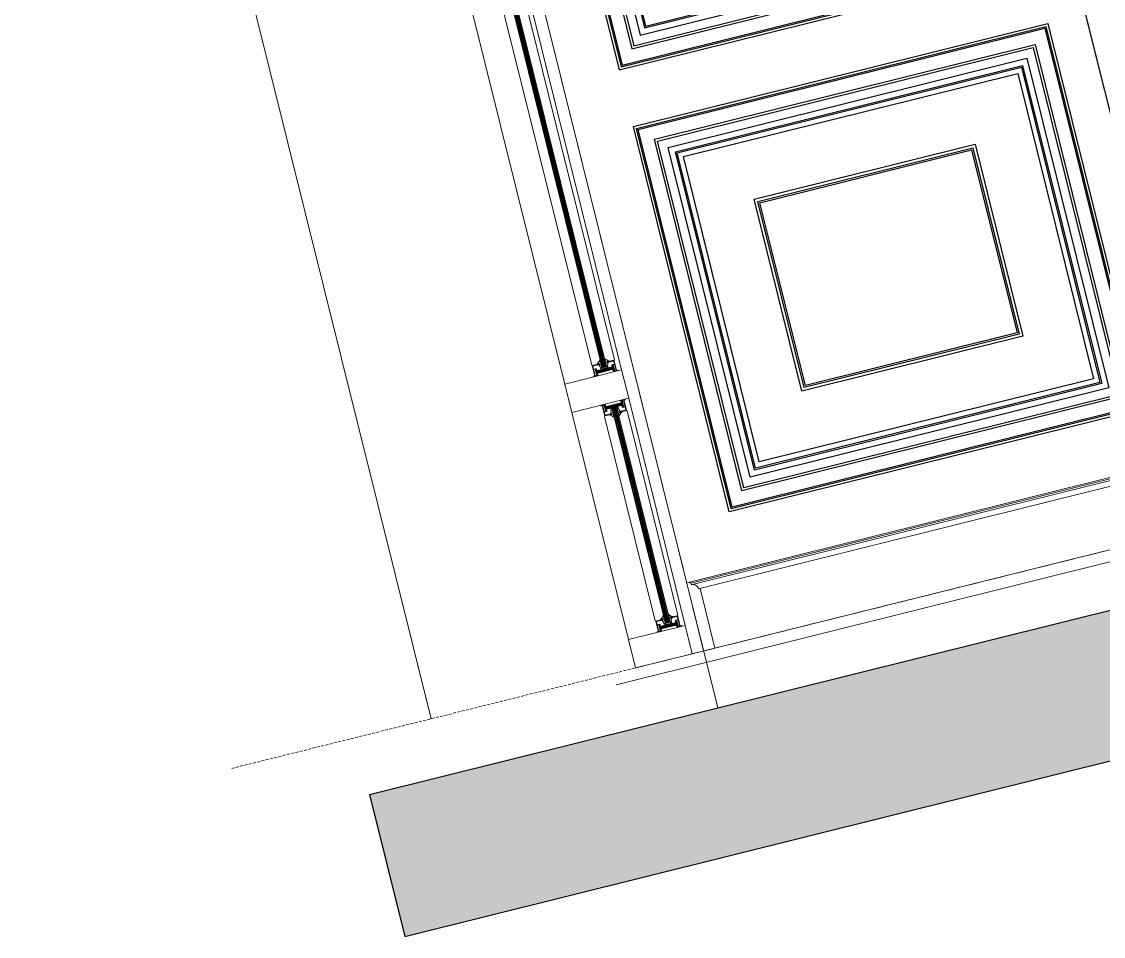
# Model space of a CAD drawing. Header units: inches. Extents: x 122939 to 389145, y 29603 to 574065.
# Drawn here: x 362316 to 364166, y 511147 to 512711 of the extents above; entities that cross this region are included whole.
import ezdxf

# ---------------------------------------------------------------- set-up
doc = ezdxf.new("R2010")
doc.units = ezdxf.units.IN
doc.header["$MEASUREMENT"] = 0
doc.linetypes.add('DASHED', pattern=[0.75, 0.5, -0.25])
doc.linetypes.add('HIDDEN', pattern=[0.375, 0.25, -0.125])
for name, color, linetype, lineweight in [('A-FLOR-SLAB', 7, 'Continuous', 40), ('A-FLOR-TIL1', 6, 'Continuous', 18), ('A-GLAZ', 134, 'Continuous', 18), ('A-RNDR-ALUM', 1, 'Continuous', 9), ('A-RNDR-PT36', 253, 'Continuous', 20), ('GRC', 41, 'Continuous', 0), ('Marble', 6, 'Continuous', 0)]:
    doc.layers.add(name, color=color, linetype=linetype, lineweight=lineweight)
for name, color, linetype in [('A-Hidden', 8, 'HIDDEN'), ('A-WALL', 7, 'Continuous'), ('Calliper_wall hatch_CHB', 8, 'Continuous'), ('gypsum', 31, 'Continuous')]:
    doc.layers.add(name, color=color, linetype=linetype)

# ---------------------------------------------------------------- blocks, each defined once
blk = doc.blocks.new('GLAZ-2')
at = {"layer": 'A-GLAZ'}
for p, q in [((-26.3, 511.6, 0), (-26.3, 2391.7, 0)), ((-24.9, 511.6, 0), (-24.9, 2391.7, 0)), ((-23.6, 511.6, 0), (-23.6, 2391.7, 0)), ((-22.3, 511.6, 0), (-22.3, 2391.7, 0)), ((-20.9, 511.6, 0), (-20.9, 2391.7, 0)), ((-19.6, 511.6, 0), (-19.6, 2391.7, 0)), ((-18.3, 511.6, 0), (-18.3, 2391.7, 0)), ((-26.3, 61.5, 0), (-26.3, 441.5, 0)), ((-24.9, 61.5, 0), (-24.9, 441.5, 0)), ((-23.6, 61.5, 0), (-23.6, 441.5, 0)), ((-22.3, 61.5, 0), (-22.3, 441.5, 0)), ((-20.9, 61.5, 0), (-20.9, 441.5, 0)), ((-19.6, 61.5, 0), (-19.6, 441.5, 0)), ((-18.3, 61.5, 0), (-18.3, 441.5, 0))]:
    blk.add_line(p, q, dxfattribs=at)
at = {"layer": 'A-RNDR-ALUM'}
for p, q in [((-50, 2400), (-50, 500, 0)), ((50, 2400), (50, 500, 0)), ((-38.2, 510.7, 0), (-37.5, 510.7, 0)), ((-38.2, 510.7, 0), (-38.2, 502.6, 0)), ((-38.2, 510.7, 0), (-37.5, 510.7, 0)), ((-38.2, 510.7, 0), (-38.2, 502.6, 0)), ((-38.2, 502.6, 0), (-37.5, 502.6, 0)), ((-38.2, 502.6, 0), (-37.5, 502.6, 0)), ((-37.5, 510.7, 0), (-37.5, 502.6, 0)), ((-37.5, 510.7, 0), (-37.5, 502.6, 0)), ((-37.5, 509, 0), (-7.1, 509, 0)), ((-37.5, 509, 0), (-7.1, 509, 0)), ((-37.5, 507.8, 0), (-7.1, 507.8, 0)), ((-37.5, 507.8, 0), (-7.1, 507.8, 0)), ((-37.5, 506.6, 0), (-7.1, 506.6, 0)), ((-37.5, 506.6, 0), (-7.1, 506.6, 0)), ((-37.5, 505.5, 0), (-7.1, 505.5, 0)), ((-37.5, 505.5, 0), (-7.1, 505.5, 0)), ((-37.5, 504.3, 0), (-7.1, 504.3, 0)), ((-37.5, 504.3, 0), (-7.1, 504.3, 0)), ((-36, 510.7, 0), (-35.3, 510.7, 0)), ((-36, 510.7, 0), (-35.3, 510.7, 0)), ((-36, 502.6, 0), (-35.3, 502.6, 0)), ((-36, 502.6, 0), (-35.3, 502.6, 0)), ((-6.4, 510.7, 0), (-7.1, 510.7, 0)), ((-7.1, 510.7, 0), (-7.1, 502.6, 0)), ((-6.4, 510.7, 0), (-7.1, 510.7, 0)), ((-7.1, 510.7, 0), (-7.1, 502.6, 0)), ((-6.4, 502.6, 0), (-7.1, 502.6, 0)), ((-6.4, 502.6, 0), (-7.1, 502.6, 0)), ((-6.4, 510.7, 0), (-6.4, 502.6, 0)), ((-6.4, 510.7, 0), (-6.4, 502.6, 0)), ((-50, 450, 0), (-50, 50, 0)), ((-38.2, 447.4, 0), (-37.5, 447.4, 0)), ((-38.2, 439.4, 0), (-38.2, 447.4, 0)), ((-38.2, 447.4, 0), (-37.5, 447.4, 0)), ((-38.2, 439.4, 0), (-38.2, 447.4, 0)), ((-37.5, 439.4, 0), (-37.5, 447.4, 0)), ((-37.5, 439.4, 0), (-37.5, 447.4, 0)), ((-37.5, 445.7, 0), (-7.1, 445.7, 0)), ((-37.5, 445.7, 0), (-7.1, 445.7, 0)), ((-37.5, 444.5, 0), (-7.1, 444.5, 0)), ((-37.5, 444.5, 0), (-7.1, 444.5, 0)), ((-36, 447.4, 0), (-35.3, 447.4, 0)), ((-36, 447.4, 0), (-35.3, 447.4, 0)), ((-6.4, 447.4, 0), (-7.1, 447.4, 0)), ((-7.1, 439.4, 0), (-7.1, 447.4, 0)), ((-6.4, 447.4, 0), (-7.1, 447.4, 0)), ((-7.1, 439.4, 0), (-7.1, 447.4, 0)), ((-6.4, 439.4, 0), (-6.4, 447.4, 0)), ((-6.4, 439.4, 0), (-6.4, 447.4, 0)), ((50, 450, 0), (50, 50, 0)), ((-38.2, 439.4, 0), (-37.5, 439.4, 0)), ((-38.2, 439.4, 0), (-37.5, 439.4, 0)), ((-37.5, 443.4, 0), (-7.1, 443.4, 0)), ((-37.5, 443.4, 0), (-7.1, 443.4, 0)), ((-37.5, 442.2, 0), (-7.1, 442.2, 0)), ((-37.5, 442.2, 0), (-7.1, 442.2, 0)), ((-37.5, 441, 0), (-7.1, 441, 0)), ((-37.5, 441, 0), (-7.1, 441, 0)), ((-36, 439.4, 0), (-35.3, 439.4, 0)), ((-36, 439.4, 0), (-35.3, 439.4, 0)), ((-6.4, 439.4, 0), (-7.1, 439.4, 0)), ((-6.4, 439.4, 0), (-7.1, 439.4, 0)), ((-38.2, 60.6, 0), (-37.5, 60.6, 0)), ((-38.2, 60.6, 0), (-38.2, 52.6, 0)), ((-38.2, 60.6, 0), (-37.5, 60.6, 0)), ((-38.2, 60.6, 0), (-38.2, 52.6, 0)), ((-37.5, 60.6, 0), (-37.5, 52.6, 0)), ((-37.5, 60.6, 0), (-37.5, 52.6, 0)), ((-37.5, 59, 0), (-7.1, 59, 0)), ((-37.5, 59, 0), (-7.1, 59, 0)), ((-37.5, 57.8, 0), (-7.1, 57.8, 0)), ((-37.5, 57.8, 0), (-7.1, 57.8, 0)), ((-37.5, 56.6, 0), (-7.1, 56.6, 0)), ((-37.5, 56.6, 0), (-7.1, 56.6, 0)), ((-36, 60.6, 0), (-35.3, 60.6, 0)), ((-36, 60.6, 0), (-35.3, 60.6, 0)), ((-6.4, 60.6, 0), (-7.1, 60.6, 0)), ((-7.1, 60.6, 0), (-7.1, 52.6, 0)), ((-6.4, 60.6, 0), (-7.1, 60.6, 0)), ((-7.1, 60.6, 0), (-7.1, 52.6, 0)), ((-6.4, 60.6, 0), (-6.4, 52.6, 0)), ((-6.4, 60.6, 0), (-6.4, 52.6, 0)), ((-38.2, 52.6, 0), (-37.5, 52.6, 0)), ((-38.2, 52.6, 0), (-37.5, 52.6, 0)), ((-37.5, 55.5, 0), (-7.1, 55.5, 0)), ((-37.5, 55.5, 0), (-7.1, 55.5, 0)), ((-37.5, 54.3, 0), (-7.1, 54.3, 0)), ((-37.5, 54.3, 0), (-7.1, 54.3, 0)), ((-36, 52.6, 0), (-35.3, 52.6, 0)), ((-36, 52.6, 0), (-35.3, 52.6, 0)), ((-6.4, 52.6, 0), (-7.1, 52.6, 0)), ((-6.4, 52.6, 0), (-7.1, 52.6, 0))]:
    blk.add_line(p, q, dxfattribs=at)
at = {"layer": 'A-RNDR-ALUM', "elevation": 0}
for points in [[(-14, 517.6), (-15.6, 517.6), (-15.6, 520.6, 0.015553), (-14.8, 520), (-11.6, 520, -0.104304), (-18.3, 526.1), (-18.3, 523.6, 0.016036), (-17.6, 522.8), (-17.6, 521.6), (-18.3, 520.9), (-18.3, 518.1), (-17.6, 518.7), (-17.6, 516.4), (-18.3, 515.7), (-18.3, 512.9), (-17.6, 513.5), (-17.6, 512.2, -0.414214), (-18.3, 511.6), (-26.3, 511.6, -0.414214), (-26.9, 512.2), (-26.9, 513.5), (-26.3, 512.9), (-26.3, 515.7), (-26.9, 516.4), (-26.9, 518.7), (-26.3, 518.1), (-26.3, 520.9), (-26.9, 521.6), (-26.9, 522.8, 0.016036), (-26.3, 523.6), (-26.3, 526.1, -0.104304), (-33, 520), (-29.8, 520, 0.015553), (-28.9, 520.6), (-28.9, 517.6), (-30.6, 517.6, -0.021646), (-28.9, 514.1), (-28.9, 512.2, 0.414214), (-26.3, 509.6), (-18.3, 509.6, 0.414214), (-15.6, 512.2), (-15.6, 514.1, -0.021646)], [(-14, 432.4), (-15.6, 432.4), (-15.6, 429.5, -0.015553), (-14.8, 430), (-11.6, 430, 0.104304), (-18.3, 423.9), (-18.3, 426.5, -0.016036), (-17.6, 427.2), (-17.6, 428.5), (-18.3, 429.1), (-18.3, 432), (-17.6, 431.3), (-17.6, 433.7), (-18.3, 434.3), (-18.3, 437.2), (-17.6, 436.5), (-17.6, 437.8, 0.414214), (-18.3, 438.5), (-26.3, 438.5, 0.414214), (-26.9, 437.8), (-26.9, 436.5), (-26.3, 437.2), (-26.3, 434.3), (-26.9, 433.7), (-26.9, 431.3), (-26.3, 432), (-26.3, 429.1), (-26.9, 428.5), (-26.9, 427.2, -0.016036), (-26.3, 426.5), (-26.3, 423.9, 0.104304), (-33, 430), (-29.8, 430, -0.015553), (-28.9, 429.5), (-28.9, 432.4), (-30.6, 432.4, 0.021646), (-28.9, 435.9), (-28.9, 437.8, -0.414214), (-26.3, 440.5), (-18.3, 440.5, -0.414214), (-15.6, 437.8), (-15.6, 435.9, 0.021646)], [(-14, 67.6), (-15.6, 67.6), (-15.6, 70.5, 0.015553), (-14.8, 70), (-11.6, 70, -0.104304), (-18.3, 76.1), (-18.3, 73.5, 0.016036), (-17.6, 72.8), (-17.6, 71.5), (-18.3, 70.9), (-18.3, 68), (-17.6, 68.7), (-17.6, 66.3), (-18.3, 65.7), (-18.3, 62.8), (-17.6, 63.5), (-17.6, 62.2, -0.414214), (-18.3, 61.5), (-26.3, 61.5, -0.414214), (-26.9, 62.2), (-26.9, 63.5), (-26.3, 62.8), (-26.3, 65.7), (-26.9, 66.3), (-26.9, 68.7), (-26.3, 68), (-26.3, 70.9), (-26.9, 71.5), (-26.9, 72.8, 0.016036), (-26.3, 73.5), (-26.3, 76.1, -0.104304), (-33, 70), (-29.8, 70, 0.015553), (-28.9, 70.5), (-28.9, 67.6), (-30.6, 67.6, -0.021646), (-28.9, 64.1), (-28.9, 62.2, 0.414214), (-26.3, 59.5), (-18.3, 59.5, 0.414214), (-15.6, 62.2), (-15.6, 64.1, -0.021646)]]:
    blk.add_lwpolyline(points, format="xyb", close=True, dxfattribs=at)
at = {"layer": 'A-RNDR-ALUM'}
for points in [[(-50, 450), (50, 450), (50, 500), (-50, 500)], [(-50, 50), (50, 50), (50, 0), (-50, 0)]]:
    blk.add_lwpolyline(points, close=True, dxfattribs=at)
at = {"layer": 'A-RNDR-ALUM', "const_width": 0.928, "elevation": 0}
for points in [[(-43.7, 501.4, 0.414214), (-44.2, 500.9)], [(-43.7, 501.4, 0.414214), (-44.2, 500.9)], [(-0.7, 501.4, -0.414214), (-0.2, 501)], [(-0.7, 501.4, -0.414214), (-0.2, 501)], [(-43.7, 448.6, -0.414214), (-44.2, 449.1)], [(-43.7, 448.6, -0.414214), (-44.2, 449.1)], [(-0.7, 448.6, 0.414214), (-0.2, 449.1)], [(-0.7, 448.6, 0.414214), (-0.2, 449.1)], [(-43.7, 51.4, 0.414214), (-44.2, 50.9)], [(-43.7, 51.4, 0.414214), (-44.2, 50.9)], [(-0.7, 51.4, -0.414214), (-0.2, 50.9)], [(-0.7, 51.4, -0.414214), (-0.2, 50.9)]]:
    blk.add_lwpolyline(points, format="xyb", dxfattribs=at)
at = {"layer": 'A-RNDR-ALUM'}
for points in [[(-40.6, 518.8, 0), (-40.6, 520, 0), (-29.9, 518.8, 0), (-29.9, 520, 0)], [(-40.6, 518.8, 0), (-40.6, 520, 0), (-29.9, 518.8, 0), (-29.9, 520, 0)], [(-40.6, 517.6, 0), (-40.6, 518.8, 0), (-29.9, 517.6, 0), (-29.9, 518.8, 0)], [(-40.6, 517.6, 0), (-40.6, 518.8, 0), (-29.9, 517.6, 0), (-29.9, 518.8, 0)], [(-4.3, 518.8, 0), (-4.3, 520, 0), (-15.1, 518.8, 0), (-15.1, 520, 0)], [(-4.3, 518.8, 0), (-4.3, 520, 0), (-15.1, 518.8, 0), (-15.1, 520, 0)], [(-4.3, 517.6, 0), (-4.3, 518.8, 0), (-15.1, 517.6, 0), (-15.1, 518.8, 0)], [(-4.3, 517.6, 0), (-4.3, 518.8, 0), (-15.1, 517.6, 0), (-15.1, 518.8, 0)], [(-44.6, 500, 0), (-44.6, 500.9, 0), (-42.2, 500, 0), (-43.7, 500.9, 0)], [(-44.6, 500, 0), (-44.6, 500.9, 0), (-42.2, 500, 0), (-43.7, 500.9, 0)], [(-42.2, 500, 0), (-43.7, 500.9, 0), (-42.2, 501.9, 0), (-43.7, 501.9, 0)], [(-42.2, 500, 0), (-43.7, 500.9, 0), (-42.2, 501.9, 0), (-43.7, 501.9, 0)], [(-39.8, 513.3, 0), (-39.8, 511.5, 0), (-35, 513.3, 0), (-36.9, 511.5, 0)], [(-39.8, 513.3, 0), (-39.8, 511.5, 0), (-35, 513.3, 0), (-36.9, 511.5, 0)], [(-36.9, 501.9, 0), (-35, 500, 0), (-39.8, 501.9, 0), (-39.8, 500, 0)], [(-36.9, 501.9, 0), (-35, 500, 0), (-39.8, 501.9, 0), (-39.8, 500, 0)], [(-36.9, 509.3, 0), (-35, 509.3, 0), (-36.9, 511.5, 0), (-35, 513.3, 0)], [(-36.9, 509.3, 0), (-35, 509.3, 0), (-36.9, 511.5, 0), (-35, 513.3, 0)], [(-36.9, 504, 0), (-35, 504, 0), (-36.9, 501.9, 0), (-35, 500, 0)], [(-36.9, 504, 0), (-35, 504, 0), (-36.9, 501.9, 0), (-35, 500, 0)], [(-4.6, 513.3, 0), (-4.6, 511.5, 0), (-9.4, 513.3, 0), (-7.5, 511.5, 0)], [(-7.5, 509.3, 0), (-9.4, 509.3, 0), (-7.5, 511.5, 0), (-9.4, 513.3, 0)], [(-4.6, 513.3, 0), (-4.6, 511.5, 0), (-9.4, 513.3, 0), (-7.5, 511.5, 0)], [(-7.5, 509.3, 0), (-9.4, 509.3, 0), (-7.5, 511.5, 0), (-9.4, 513.3, 0)], [(-7.5, 504, 0), (-9.4, 504, 0), (-7.5, 501.9, 0), (-9.4, 500, 0)], [(-7.5, 504, 0), (-9.4, 504, 0), (-7.5, 501.9, 0), (-9.4, 500, 0)], [(-7.5, 501.9, 0), (-9.4, 500, 0), (-4.6, 501.9, 0), (-4.6, 500, 0)], [(-7.5, 501.9, 0), (-9.4, 500, 0), (-4.6, 501.9, 0), (-4.6, 500, 0)], [(-2.2, 500, 0), (-0.7, 500.9, 0), (-2.2, 501.9, 0), (-0.7, 501.9, 0)], [(-2.2, 500, 0), (-0.7, 500.9, 0), (-2.2, 501.9, 0), (-0.7, 501.9, 0)], [(0.2, 500, 0), (0.2, 500.9, 0), (-2.2, 500, 0), (-0.7, 500.9, 0)], [(0.2, 500, 0), (0.2, 500.9, 0), (-2.2, 500, 0), (-0.7, 500.9, 0)], [(-44.6, 450, 0), (-44.6, 449.1, 0), (-42.2, 450, 0), (-43.7, 449.1, 0)], [(-44.6, 450, 0), (-44.6, 449.1, 0), (-42.2, 450, 0), (-43.7, 449.1, 0)], [(-42.2, 450, 0), (-43.7, 449.1, 0), (-42.2, 448.2, 0), (-43.7, 448.2, 0)], [(-42.2, 450, 0), (-43.7, 449.1, 0), (-42.2, 448.2, 0), (-43.7, 448.2, 0)], [(-36.9, 448.2, 0), (-35, 450, 0), (-39.8, 448.2, 0), (-39.8, 450, 0)], [(-36.9, 448.2, 0), (-35, 450, 0), (-39.8, 448.2, 0), (-39.8, 450, 0)], [(-36.9, 446, 0), (-35, 446, 0), (-36.9, 448.2, 0), (-35, 450, 0)], [(-36.9, 446, 0), (-35, 446, 0), (-36.9, 448.2, 0), (-35, 450, 0)], [(-7.5, 448.2, 0), (-9.4, 450, 0), (-4.6, 448.2, 0), (-4.6, 450, 0)], [(-7.5, 446, 0), (-9.4, 446, 0), (-7.5, 448.2, 0), (-9.4, 450, 0)], [(-7.5, 446, 0), (-9.4, 446, 0), (-7.5, 448.2, 0), (-9.4, 450, 0)], [(-7.5, 448.2, 0), (-9.4, 450, 0), (-4.6, 448.2, 0), (-4.6, 450, 0)], [(-2.2, 450, 0), (-0.7, 449.1, 0), (-2.2, 448.2, 0), (-0.7, 448.2, 0)], [(0.2, 450, 0), (0.2, 449.1, 0), (-2.2, 450, 0), (-0.7, 449.1, 0)], [(-2.2, 450, 0), (-0.7, 449.1, 0), (-2.2, 448.2, 0), (-0.7, 448.2, 0)], [(0.2, 450, 0), (0.2, 449.1, 0), (-2.2, 450, 0), (-0.7, 449.1, 0)], [(-40.6, 432.4, 0), (-40.6, 431.2, 0), (-29.9, 432.4, 0), (-29.9, 431.2, 0)], [(-40.6, 432.4, 0), (-40.6, 431.2, 0), (-29.9, 432.4, 0), (-29.9, 431.2, 0)], [(-40.6, 431.2, 0), (-40.6, 430, 0), (-29.9, 431.2, 0), (-29.9, 430, 0)], [(-40.6, 431.2, 0), (-40.6, 430, 0), (-29.9, 431.2, 0), (-29.9, 430, 0)], [(-39.8, 436.7, 0), (-39.8, 438.5, 0), (-35, 436.7, 0), (-36.9, 438.5, 0)], [(-39.8, 436.7, 0), (-39.8, 438.5, 0), (-35, 436.7, 0), (-36.9, 438.5, 0)], [(-36.9, 440.7, 0), (-35, 440.7, 0), (-36.9, 438.5, 0), (-35, 436.7, 0)], [(-36.9, 440.7, 0), (-35, 440.7, 0), (-36.9, 438.5, 0), (-35, 436.7, 0)], [(-4.3, 432.4, 0), (-4.3, 431.2, 0), (-15.1, 432.4, 0), (-15.1, 431.2, 0)], [(-4.3, 432.4, 0), (-4.3, 431.2, 0), (-15.1, 432.4, 0), (-15.1, 431.2, 0)], [(-4.3, 431.2, 0), (-4.3, 430, 0), (-15.1, 431.2, 0), (-15.1, 430, 0)], [(-4.3, 431.2, 0), (-4.3, 430, 0), (-15.1, 431.2, 0), (-15.1, 430, 0)], [(-7.5, 440.7, 0), (-9.4, 440.7, 0), (-7.5, 438.5, 0), (-9.4, 436.7, 0)], [(-7.5, 440.7, 0), (-9.4, 440.7, 0), (-7.5, 438.5, 0), (-9.4, 436.7, 0)], [(-4.6, 436.7, 0), (-4.6, 438.5, 0), (-9.4, 436.7, 0), (-7.5, 438.5, 0)], [(-4.6, 436.7, 0), (-4.6, 438.5, 0), (-9.4, 436.7, 0), (-7.5, 438.5, 0)], [(-40.6, 68.8, 0), (-40.6, 70, 0), (-29.9, 68.8, 0), (-29.9, 70, 0)], [(-40.6, 68.8, 0), (-40.6, 70, 0), (-29.9, 68.8, 0), (-29.9, 70, 0)], [(-40.6, 67.6, 0), (-40.6, 68.8, 0), (-29.9, 67.6, 0), (-29.9, 68.8, 0)], [(-40.6, 67.6, 0), (-40.6, 68.8, 0), (-29.9, 67.6, 0), (-29.9, 68.8, 0)], [(-39.8, 63.3, 0), (-39.8, 61.5, 0), (-35, 63.3, 0), (-36.9, 61.5, 0)], [(-39.8, 63.3, 0), (-39.8, 61.5, 0), (-35, 63.3, 0), (-36.9, 61.5, 0)], [(-36.9, 59.3, 0), (-35, 59.3, 0), (-36.9, 61.5, 0), (-35, 63.3, 0)], [(-36.9, 59.3, 0), (-35, 59.3, 0), (-36.9, 61.5, 0), (-35, 63.3, 0)], [(-4.3, 68.8, 0), (-4.3, 70, 0), (-15.1, 68.8, 0), (-15.1, 70, 0)], [(-4.3, 68.8, 0), (-4.3, 70, 0), (-15.1, 68.8, 0), (-15.1, 70, 0)], [(-4.3, 67.6, 0), (-4.3, 68.8, 0), (-15.1, 67.6, 0), (-15.1, 68.8, 0)], [(-4.3, 67.6, 0), (-4.3, 68.8, 0), (-15.1, 67.6, 0), (-15.1, 68.8, 0)], [(-4.6, 63.3, 0), (-4.6, 61.5, 0), (-9.4, 63.3, 0), (-7.5, 61.5, 0)], [(-7.5, 59.3, 0), (-9.4, 59.3, 0), (-7.5, 61.5, 0), (-9.4, 63.3, 0)], [(-4.6, 63.3, 0), (-4.6, 61.5, 0), (-9.4, 63.3, 0), (-7.5, 61.5, 0)], [(-7.5, 59.3, 0), (-9.4, 59.3, 0), (-7.5, 61.5, 0), (-9.4, 63.3, 0)], [(-44.6, 50, 0), (-44.6, 50.9, 0), (-42.2, 50, 0), (-43.7, 50.9, 0)], [(-44.6, 50, 0), (-44.6, 50.9, 0), (-42.2, 50, 0), (-43.7, 50.9, 0)], [(-42.2, 50, 0), (-43.7, 50.9, 0), (-42.2, 51.8, 0), (-43.7, 51.8, 0)], [(-42.2, 50, 0), (-43.7, 50.9, 0), (-42.2, 51.8, 0), (-43.7, 51.8, 0)], [(-36.9, 51.8, 0), (-35, 50, 0), (-39.8, 51.8, 0), (-39.8, 50, 0)], [(-36.9, 51.8, 0), (-35, 50, 0), (-39.8, 51.8, 0), (-39.8, 50, 0)], [(-36.9, 54, 0), (-35, 54, 0), (-36.9, 51.8, 0), (-35, 50, 0)], [(-36.9, 54, 0), (-35, 54, 0), (-36.9, 51.8, 0), (-35, 50, 0)], [(-7.5, 54, 0), (-9.4, 54, 0), (-7.5, 51.8, 0), (-9.4, 50, 0)], [(-7.5, 54, 0), (-9.4, 54, 0), (-7.5, 51.8, 0), (-9.4, 50, 0)], [(-7.5, 51.8, 0), (-9.4, 50, 0), (-4.6, 51.8, 0), (-4.6, 50, 0)], [(-7.5, 51.8, 0), (-9.4, 50, 0), (-4.6, 51.8, 0), (-4.6, 50, 0)], [(-2.2, 50, 0), (-0.7, 50.9, 0), (-2.2, 51.8, 0), (-0.7, 51.8, 0)], [(-2.2, 50, 0), (-0.7, 50.9, 0), (-2.2, 51.8, 0), (-0.7, 51.8, 0)], [(0.2, 50, 0), (0.2, 50.9, 0), (-2.2, 50, 0), (-0.7, 50.9, 0)], [(0.2, 50, 0), (0.2, 50.9, 0), (-2.2, 50, 0), (-0.7, 50.9, 0)]]:
    blk.add_solid(points, dxfattribs=at)
for points in [[(-42.2, 520, 0), (-39.8, 517.6, 0), (-42.2, 500, 0), (-39.8, 500, 0)], [(-42.2, 520, 0), (-39.8, 517.6, 0), (-40.1, 520, 0), (-40.1, 517.6, 0)], [(-42.2, 520, 0), (-39.8, 517.6, 0), (-42.2, 500, 0), (-39.8, 500, 0)], [(-42.2, 520, 0), (-39.8, 517.6, 0), (-40.1, 520, 0), (-40.1, 517.6, 0)], [(-4.6, 517.6, 0), (-2.2, 520, 0), (-4.6, 500, 0), (-2.2, 500, 0)], [(-2.2, 520, 0), (-4.6, 517.6, 0), (-4.3, 520, 0), (-4.3, 517.6, 0)], [(-4.6, 517.6, 0), (-2.2, 520, 0), (-4.6, 500, 0), (-2.2, 500, 0)], [(-2.2, 520, 0), (-4.6, 517.6, 0), (-4.3, 520, 0), (-4.3, 517.6, 0)], [(-42.2, 430, 0), (-39.8, 432.4, 0), (-42.2, 450, 0), (-39.8, 450, 0)], [(-42.2, 430, 0), (-39.8, 432.4, 0), (-42.2, 450, 0), (-39.8, 450, 0)], [(-4.6, 432.4, 0), (-2.2, 430, 0), (-4.6, 450, 0), (-2.2, 450, 0)], [(-4.6, 432.4, 0), (-2.2, 430, 0), (-4.6, 450, 0), (-2.2, 450, 0)], [(-42.2, 430, 0), (-39.8, 432.4, 0), (-40.1, 430, 0), (-40.1, 432.4, 0)], [(-42.2, 430, 0), (-39.8, 432.4, 0), (-40.1, 430, 0), (-40.1, 432.4, 0)], [(-2.2, 430, 0), (-4.6, 432.4, 0), (-4.3, 430, 0), (-4.3, 432.4, 0)], [(-2.2, 430, 0), (-4.6, 432.4, 0), (-4.3, 430, 0), (-4.3, 432.4, 0)], [(-42.2, 70, 0), (-39.8, 67.6, 0), (-42.2, 50, 0), (-39.8, 50, 0)], [(-42.2, 70, 0), (-39.8, 67.6, 0), (-40.1, 70, 0), (-40.1, 67.6, 0)], [(-42.2, 70, 0), (-39.8, 67.6, 0), (-42.2, 50, 0), (-39.8, 50, 0)], [(-42.2, 70, 0), (-39.8, 67.6, 0), (-40.1, 70, 0), (-40.1, 67.6, 0)], [(-4.6, 67.6, 0), (-2.2, 70, 0), (-4.6, 50, 0), (-2.2, 50, 0)], [(-2.2, 70, 0), (-4.6, 67.6, 0), (-4.3, 70, 0), (-4.3, 67.6, 0)], [(-4.6, 67.6, 0), (-2.2, 70, 0), (-4.6, 50, 0), (-2.2, 50, 0)], [(-2.2, 70, 0), (-4.6, 67.6, 0), (-4.3, 70, 0), (-4.3, 67.6, 0)]]:
    blk.add_trace(points, dxfattribs=at)
at = {"layer": 'A-RNDR-PT36'}
for p, q in [((-42.2, 520, 0), (-42.2, 2380.2, 0)), ((-2.2, 2380.2, 0), (-2.2, 520, 0)), ((-42.2, 70, 0), (-42.2, 430, 0)), ((-2.2, 430, 0), (-2.2, 70, 0))]:
    blk.add_line(p, q, dxfattribs=at)

msp = doc.modelspace()

# ---------------------------------------------------------------- hatches: boundary and pattern name
at = {"layer": 'Calliper_wall hatch_CHB', "ltscale": 300}
h = msp.add_hatch(dxfattribs=at)
h.set_pattern_fill('AR-CONC', color=256, scale=10, style=0)
h.set_pattern_definition([(63.971423, (252734.533, 457684.53), (71.11917, 11.227812), [7.5, -82.5]), (8.971423, (252734.53, 457684.53), (-31.625426, 69.643965), [6, -66]), (114.42287, (252740.46, 457685.464), (39.493744, 80.871776), [6.37402, -70.11421]), (60.15562, (252729.7, 457703.94), (107.5631, 9.70499), [11.25, -123.75]), (110.60706, (252738.67, 457704.75), (67.1822, 117.09634), [9.56103, -105.17138]), (5.15559, (252729.7, 457703.94), (67.1822, 117.09634), [9, -99]), (34.971423, (252740.616, 457701.5), (67.645578, -24.659192), [7.5, -82.5]), (339.971423, (252740.616, 457701.5), (6.103844, 76.244295), [6, -66]), (85.42287, (252746.25, 457699.444), (73.74942, 51.585102), [6.37402, -70.11421]), (51.471423, (252734.533, 457684.53), (-6.857308, 32.598146), [0, -65.2, 0, -67, 0, -66.25]), (21.471423, (252734.533, 457684.53), (16.006101, 44.62585), [0, -38.2, 0, -63.7, 0, -25.25]), (341.471423, (252712.893, 457679.145), (52.3475577, 10.6997366), [0, -25, 0, -78, 0, -103.5]), (331.471423, (252703.19, 457676.73), (54.17642, 23.794676), [0, -32.5, 0, -51.8, 0, -73.5])])
h.paths.add_polyline_path([(362910.917, 511389.95), (363341.348, 511497.04), (371033.698, 513410.884), (371094.058, 513168.28), (362971.277, 511147.346)])

# ---------------------------------------------------------------- linework, layer by layer
at = {"layer": 'A-FLOR-TIL1'}
for p, q in [((371009.554, 513507.926, 0), (363462.766, 511630.298, 0)), ((371014.383, 513488.517, 0), (363332.433, 511577.261, 0))]:
    msp.add_line(p, q, dxfattribs=at)
at = {"layer": 'A-Hidden', "linetype": 'DASHED', "lineweight": 0, "ltscale": 10}
msp.add_line((362675.436, 511434.411, 0), (372306.704, 513830.654, 0), dxfattribs=at)
at = {"layer": 'A-RNDR-PT36'}
msp.add_line((362316.205, 514333.443, 0), (363016.375, 511519.236, 0), dxfattribs=at)
at = {"layer": 'A-WALL'}
for p, q in [((362910.917, 511389.95, 0), (371033.698, 513410.884, 0)), ((362971.277, 511147.346, 0), (371094.058, 513168.28, 0)), ((362910.917, 511389.95, 0), (362971.277, 511147.346, 0))]:
    msp.add_line(p, q, dxfattribs=at)
at = {"layer": 'GRC'}
for p in [(363506.318, 511538.085, 0), (363481.894, 511636.255, 0), (363506.318, 511538.085, 0)]:
    msp.add_line(p, (362519.64, 515503.861, 0), dxfattribs=at)
at = {"layer": 'gypsum'}
msp.add_line((364323.715, 511968.158, -0.001), (363669.137, 514599.115, 0), dxfattribs=at)
at = {"layer": 'gypsum', "elevation": 0}
for points in [[(363338.065, 512628.534), (364046.469, 512804.784), (363638.839, 514443.179), (362930.435, 514266.93)], [(363341.227, 512633.79), (364041.213, 512807.945), (363635.677, 514437.923), (362935.691, 514263.768)], [(363342.921, 512636.606), (364038.397, 512809.639), (363633.983, 514435.107), (362938.507, 514262.074)], [(363359.772, 512664.62), (364010.383, 512826.491), (363617.132, 514407.093), (362966.521, 514245.222)], [(363362.766, 512669.596), (364005.407, 512829.484), (363614.138, 514402.117), (362971.497, 514242.229)], [(363373.713, 512687.794), (363987.209, 512840.431), (363603.192, 514383.919), (362989.695, 514231.282)], [(363381.184, 512700.215), (363974.788, 512847.903), (363595.72, 514371.498), (363002.116, 514223.811)], [(363382.917, 512703.096), (363971.906, 512849.636), (363593.987, 514368.617), (363004.998, 514222.077)], [(363362.209, 512531.492), (364070.613, 512707.742), (364234.504, 512049.011), (363526.1, 511872.762)], [(363367.465, 512528.331), (364067.451, 512702.486), (364229.248, 512052.173), (363529.262, 511878.018)], [(363370.281, 512526.637), (364065.757, 512699.67), (364226.432, 512053.867), (363530.956, 511880.834)], [(363398.295, 512509.785), (364048.906, 512671.656), (364198.418, 512070.719), (363547.807, 511908.848)], [(363403.271, 512506.792), (364045.912, 512666.679), (364193.441, 512073.712), (363550.801, 511913.824)], [(363421.469, 512495.845), (364034.965, 512648.482), (364175.243, 512084.659), (363561.747, 511932.022)], [(363433.89, 512488.373), (364027.494, 512636.061), (364162.823, 512092.13), (363569.219, 511944.443)], [(363436.771, 512486.64), (364025.761, 512633.179), (364159.941, 512093.864), (363570.952, 511947.324)], [(363447.598, 512480.127), (364019.248, 512622.353), (364149.115, 512100.377), (363577.465, 511958.151)], [(363447.598, 512480.127), (364019.248, 512622.353), (364149.115, 512100.377), (363577.465, 511958.151)], [(363568.784, 512407.229), (363946.35, 512501.167), (364027.929, 512173.274), (363650.363, 512079.337)], [(363574.834, 512403.59), (363942.71, 512495.116), (364021.878, 512176.914), (363654.003, 512085.387)], [(363578.47, 512401.403), (363940.523, 512491.481), (364018.243, 512179.101), (363656.189, 512089.023)]]:
    msp.add_lwpolyline(points, close=True, dxfattribs=at)
at = {"layer": 'Marble', "elevation": -0.006}
for points in [[(363458.054, 511752.784), (364328.064, 511969.241)], [(363460.478, 511751.326), (364330.488, 511967.783)], [(363461.202, 511748.414), (364331.212, 511964.871)], [(363473.321, 511741.125), (364343.331, 511957.582)]]:
    msp.add_lwpolyline(points, dxfattribs=at)
at = {"layer": 'Marble', "elevation": 0}
msp.add_lwpolyline([(363456.113, 511752.301), (363453.202, 511751.576), (363453.926, 511748.665), (363482.175, 511635.126), (363501.583, 511639.955), (363476.232, 511741.849), (363473.321, 511741.125, 0.41481606), (363461.202, 511748.414), (363460.478, 511751.326), (363458.054, 511752.784), (363456.113, 511752.301)], format="xyb", dxfattribs=at)

# ---------------------------------------------------------------- block references
at = {"layer": 'A-FLOR-SLAB', "xscale": -1, "rotation": 13.97142328298538}
msp.add_blockref('GLAZ-2', (363414.256, 511618.228, 0), dxfattribs=at)

doc.saveas('drawing.dxf')
